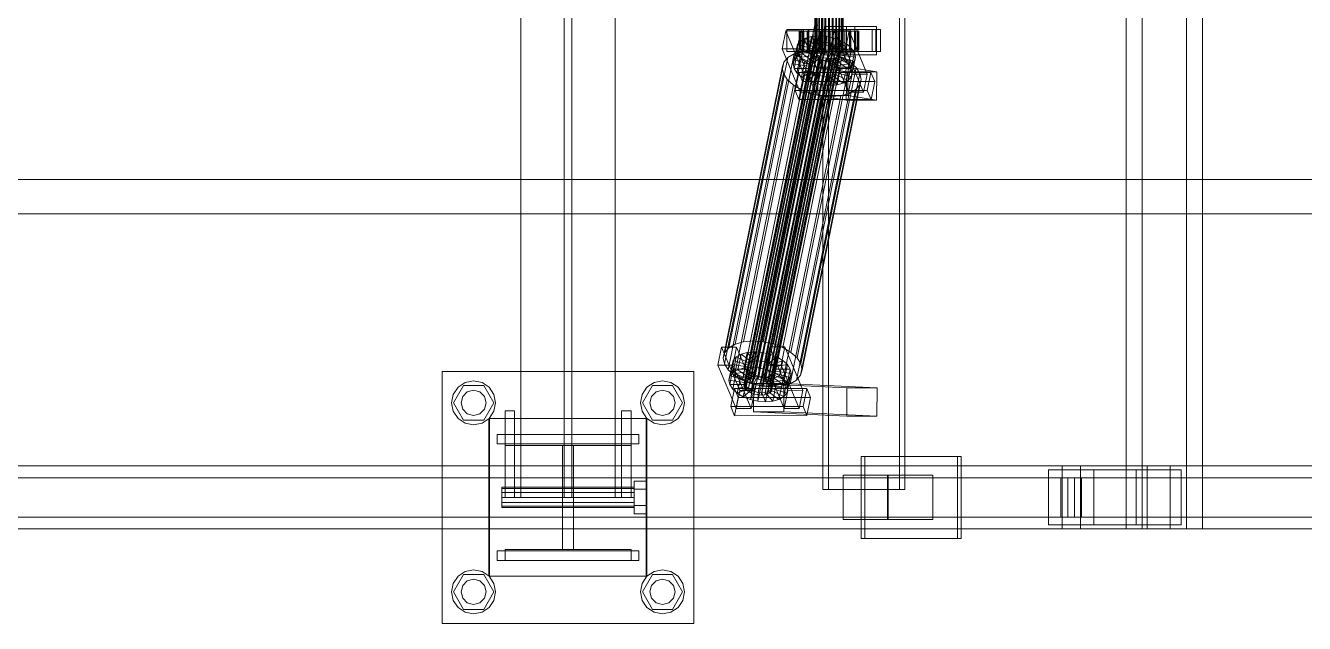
# Model space of a CAD drawing. Header units: millimetres. Extents: x -1970 to 59977, y -65068 to 6837.
# Drawn here: x 19449 to 20262, y -18510 to -18130 of the extents above; entities that cross this region are included whole.
import ezdxf

# ---------------------------------------------------------------- set-up
doc = ezdxf.new("R2010")
doc.units = ezdxf.units.MM
doc.layers.add('superior_C02', color=7, linetype='Continuous', lineweight=0)

msp = doc.modelspace()

# ---------------------------------------------------------------- linework, layer by layer
at = {"layer": 'superior_C02'}
for p, q in [((20148.285, -17550), (20148.285, -18450)), ((20158.514, -18450), (20158.514, -17550)), ((20186.539, -18450), (20186.539, -17550)), ((20196.768, -17550), (20196.768, -18450)), ((19763.645, -17570), (19763.645, -18430)), ((19791.145, -17570), (19791.145, -18430)), ((19796.145, -18430), (19796.145, -17570)), ((19823.645, -18430), (19823.645, -17570)), ((19955.556, -17575), (19955.556, -18425)), ((19959.063, -18425), (19959.063, -17575)), ((20004.138, -18425), (20004.138, -17575)), ((20007.645, -17575), (20007.645, -18425)), ((19950.511, -18148), (19950.511, -17852)), ((19950.736, -18148), (19950.736, -17852)), ((19950.898, -18148), (19950.898, -17852)), ((19951.559, -18148), (19951.559, -17852)), ((19951.873, -18148), (19951.873, -17852)), ((19952.924, -18148), (19952.924, -17852)), ((19953.367, -18148), (19953.367, -17852)), ((19954.737, -18148), (19954.737, -17852)), ((19955.279, -18148), (19955.279, -17852)), ((19956.875, -18148), (19956.875, -17852)), ((19957.48, -18148), (19957.48, -17852)), ((19959.192, -18148), (19959.192, -17852)), ((19959.819, -18148), (19959.819, -17852)), ((19961.531, -18148), (19961.531, -17852)), ((19962.136, -18148), (19962.136, -17852)), ((19963.732, -18148), (19963.732, -17852)), ((19964.274, -18148), (19964.274, -17852)), ((19965.644, -18148), (19965.644, -17852)), ((19966.087, -18148), (19966.087, -17852)), ((19967.138, -18148), (19967.138, -17852)), ((19967.452, -18148), (19967.452, -17852)), ((19968.113, -17852), (19968.113, -18148)), ((19968.275, -18148), (19968.275, -17852)), ((19968.5, -18148), (19968.5, -17852)), ((19932.024, -18133.859), (19929.691, -18145.327)), ((19950.338, -18130), (19930.334, -18228.298)), ((19941.588, -18133.847), (19932.024, -18133.859)), ((19943.547, -18161.391), (19932.024, -18133.859)), ((19932.078, -18228.298), (19952.082, -18130)), ((19942.264, -18133), (19932.7, -18133)), ((19932.7, -18133), (19932.7, -18147)), ((19946.729, -18133), (19932.7, -18133)), ((19939.254, -18145.315), (19941.588, -18133.847)), ((19940.993, -18134), (19940.517, -18134)), ((19940.517, -18134), (19950.511, -18134)), ((19940.517, -18146), (19940.517, -18134)), ((19940.517, -18134), (19941.335, -18134)), ((19942.731, -18134), (19940.993, -18134)), ((19940.993, -18134), (19950.736, -18134)), ((19940.993, -18146), (19940.993, -18134)), ((19941.335, -18134), (19950.898, -18134)), ((19941.335, -18146), (19941.335, -18134)), ((19941.335, -18134), (19943.391, -18134)), ((19941.588, -18133.847), (19953.111, -18161.379)), ((19942.264, -18147), (19942.264, -18133)), ((19942.264, -18133), (19956.292, -18133)), ((19945.611, -18134), (19942.731, -18134)), ((19942.731, -18134), (19951.559, -18134)), ((19942.731, -18146), (19942.731, -18134)), ((19989.18, -18133), (19943.276, -18133)), ((19943.276, -18133), (19943.276, -18147)), ((19946.198, -18133), (19943.276, -18133)), ((19943.391, -18134), (19951.873, -18134)), ((19943.391, -18146), (19943.391, -18134)), ((19943.391, -18134), (19946.546, -18134)), ((19949.439, -18134), (19945.611, -18134)), ((19945.611, -18134), (19952.924, -18134)), ((19945.611, -18146), (19945.611, -18134)), ((19946.198, -18147), (19946.198, -18133)), ((19946.198, -18133), (19992.102, -18133)), ((19946.546, -18134), (19953.367, -18134)), ((19946.546, -18146), (19946.546, -18134)), ((19946.546, -18134), (19950.584, -18134)), ((19946.729, -18147), (19946.729, -18133)), ((19946.729, -18133), (19956.292, -18133)), ((19953.952, -18134), (19949.439, -18134)), ((19949.439, -18134), (19954.737, -18134)), ((19949.439, -18146), (19949.439, -18134)), ((19950.511, -18134), (19950.736, -18134)), ((19950.511, -18134), (19950.511, -18146)), ((19950.898, -18134), (19950.511, -18134)), ((19950.584, -18134), (19955.279, -18134)), ((19950.584, -18146), (19950.584, -18134)), ((19950.584, -18134), (19955.229, -18134)), ((19950.736, -18134), (19951.559, -18134)), ((19950.736, -18134), (19950.736, -18146)), ((19950.898, -18134), (19950.898, -18146)), ((19951.873, -18134), (19950.898, -18134)), ((19951.559, -18134), (19952.924, -18134)), ((19951.559, -18134), (19951.559, -18146)), ((19951.873, -18134), (19951.873, -18146)), ((19953.367, -18134), (19951.873, -18134)), ((19952.924, -18134), (19954.737, -18134)), ((19952.924, -18134), (19952.924, -18146)), ((19953.367, -18134), (19953.367, -18146)), ((19955.279, -18134), (19953.367, -18134)), ((19958.845, -18134), (19953.952, -18134)), ((19953.952, -18134), (19956.875, -18134)), ((19953.952, -18146), (19953.952, -18134)), ((19954.737, -18134), (19956.875, -18134)), ((19954.737, -18134), (19954.737, -18146)), ((19955.229, -18134), (19957.48, -18134)), ((19955.229, -18146), (19955.229, -18134)), ((19955.229, -18134), (19960.167, -18134)), ((19955.279, -18134), (19955.279, -18146)), ((19957.48, -18134), (19955.279, -18134)), ((19956.292, -18133), (19956.292, -18147)), ((19975.791, -18131), (19956.664, -18131)), ((19956.664, -18131), (19956.664, -18149)), ((19970.576, -18131), (19956.664, -18131)), ((19956.875, -18134), (19959.192, -18134)), ((19956.875, -18134), (19956.875, -18146)), ((19957.48, -18134), (19957.48, -18146)), ((19959.819, -18134), (19957.48, -18134)), ((19963.782, -18134), (19958.845, -18134)), ((19958.845, -18134), (19959.192, -18134)), ((19958.845, -18146), (19958.845, -18134)), ((19959.192, -18134), (19961.531, -18134)), ((19959.192, -18134), (19959.192, -18146)), ((19960.167, -18134), (19959.819, -18134)), ((19959.819, -18134), (19959.819, -18146)), ((19962.136, -18134), (19959.819, -18134)), ((19960.167, -18146), (19960.167, -18134)), ((19960.167, -18134), (19965.059, -18134)), ((19962.627, -18133.821), (19960.293, -18145.289)), ((19963.782, -18134), (19961.531, -18134)), ((19961.531, -18134), (19963.732, -18134)), ((19961.531, -18134), (19961.531, -18146)), ((19965.059, -18134), (19962.136, -18134)), ((19962.136, -18134), (19962.136, -18146)), ((19964.274, -18134), (19962.136, -18134)), ((19972.19, -18133.809), (19962.627, -18133.821)), ((19974.15, -18161.353), (19962.627, -18133.821)), ((19972.867, -18133), (19963.303, -18133)), ((19963.303, -18133), (19963.303, -18147)), ((19977.332, -18133), (19963.303, -18133)), ((19968.427, -18134), (19963.732, -18134)), ((19963.732, -18134), (19965.644, -18134)), ((19963.732, -18134), (19963.732, -18146)), ((19968.427, -18134), (19963.782, -18134)), ((19963.782, -18146), (19963.782, -18134)), ((19969.572, -18134), (19964.274, -18134)), ((19964.274, -18134), (19964.274, -18146)), ((19966.087, -18134), (19964.274, -18134)), ((19965.059, -18146), (19965.059, -18134)), ((19965.059, -18134), (19969.572, -18134)), ((19972.465, -18134), (19965.644, -18134)), ((19965.644, -18134), (19967.138, -18134)), ((19965.644, -18134), (19965.644, -18146)), ((19973.4, -18134), (19966.087, -18134)), ((19966.087, -18134), (19966.087, -18146)), ((19967.452, -18134), (19966.087, -18134)), ((19975.62, -18134), (19967.138, -18134)), ((19967.138, -18134), (19968.113, -18134)), ((19967.138, -18134), (19967.138, -18146)), ((19976.281, -18134), (19967.452, -18134)), ((19967.452, -18134), (19967.452, -18146)), ((19968.275, -18134), (19967.452, -18134)), ((19968.113, -18134), (19977.676, -18134)), ((19968.113, -18146), (19968.113, -18134)), ((19968.113, -18134), (19968.5, -18134)), ((19978.018, -18134), (19968.275, -18134)), ((19968.275, -18134), (19968.275, -18146)), ((19968.5, -18134), (19968.275, -18134)), ((19972.465, -18134), (19968.427, -18134)), ((19968.427, -18146), (19968.427, -18134)), ((19978.494, -18134), (19968.5, -18134)), ((19968.5, -18134), (19968.5, -18146)), ((19969.572, -18146), (19969.572, -18134)), ((19969.572, -18134), (19973.4, -18134)), ((19969.857, -18145.277), (19972.19, -18133.809)), ((19970.576, -18149), (19970.576, -18131)), ((19970.576, -18131), (19989.703, -18131)), ((19972.19, -18133.809), (19983.714, -18161.341)), ((19975.62, -18134), (19972.465, -18134)), ((19972.465, -18146), (19972.465, -18134)), ((19972.867, -18147), (19972.867, -18133)), ((19972.867, -18133), (19986.895, -18133)), ((19973.4, -18146), (19973.4, -18134)), ((19973.4, -18134), (19976.281, -18134)), ((19977.676, -18134), (19975.62, -18134)), ((19975.62, -18146), (19975.62, -18134)), ((19975.791, -18149), (19975.791, -18131)), ((19975.791, -18131), (19989.703, -18131)), ((19976.281, -18146), (19976.281, -18134)), ((19976.281, -18134), (19978.018, -18134)), ((19977.332, -18147), (19977.332, -18133)), ((19977.332, -18133), (19986.895, -18133)), ((19977.676, -18134), (19977.676, -18146)), ((19978.494, -18134), (19977.676, -18134)), ((19978.018, -18146), (19978.018, -18134)), ((19978.018, -18134), (19978.494, -18134)), ((19978.494, -18146), (19978.494, -18134)), ((19986.895, -18133), (19986.895, -18147)), ((19989.18, -18147), (19989.18, -18133)), ((19989.18, -18133), (19992.102, -18133)), ((19989.703, -18131), (19989.703, -18149)), ((19992.102, -18133), (19992.102, -18147)), ((19906.673, -18356.363), (19950.182, -18142.565)), ((19908.112, -18355.541), (19951.621, -18141.742)), ((19909.972, -18355.022), (19953.481, -18141.224)), ((19912.126, -18354.844), (19955.635, -18141.045)), ((19914.427, -18355.017), (19957.936, -18141.218)), ((19916.719, -18355.53), (19960.228, -18141.731)), ((19918.845, -18356.348), (19962.354, -18142.549)), ((19937.445, -18152.246), (19939.446, -18142.416)), ((19939.446, -18142.416), (19938.73, -18145.047)), ((19939.388, -18149.985), (19941.389, -18140.156)), ((19941.389, -18140.156), (19939.446, -18142.416)), ((19939.446, -18142.416), (19948.928, -18145.274)), ((19944.427, -18138.419), (19941.389, -18140.156)), ((19941.389, -18140.156), (19949.848, -18144.203)), ((19942.426, -18148.249), (19944.427, -18138.419)), ((19948.354, -18137.325), (19944.427, -18138.419)), ((19944.427, -18138.419), (19951.288, -18143.38)), ((19946.353, -18147.155), (19948.354, -18137.325)), ((19952.901, -18136.948), (19948.354, -18137.325)), ((19948.354, -18137.325), (19953.148, -18142.862)), ((19950.182, -18142.565), (19949.261, -18143.635)), ((19951.288, -18143.38), (19949.287, -18153.21)), ((19949.848, -18144.203), (19951.288, -18143.38)), ((19951.621, -18141.742), (19950.182, -18142.565)), ((19950.901, -18146.777), (19952.901, -18136.948)), ((19953.148, -18142.862), (19951.147, -18152.692)), ((19951.288, -18143.38), (19953.148, -18142.862)), ((19953.481, -18141.224), (19951.621, -18141.742)), ((19957.759, -18137.313), (19952.901, -18136.948)), ((19952.901, -18136.948), (19955.302, -18142.683)), ((19953.148, -18142.862), (19955.302, -18142.683)), ((19955.302, -18142.683), (19953.301, -18152.513)), ((19955.635, -18141.045), (19953.481, -18141.224)), ((19955.302, -18142.683), (19957.603, -18142.856)), ((19957.603, -18142.856), (19955.603, -18152.686)), ((19957.936, -18141.218), (19955.635, -18141.045)), ((19955.759, -18147.143), (19957.759, -18137.313)), ((19957.759, -18137.313), (19957.603, -18142.856)), ((19957.603, -18142.856), (19959.895, -18143.369)), ((19962.597, -18138.396), (19957.759, -18137.313)), ((19959.895, -18143.369), (19957.894, -18153.199)), ((19960.228, -18141.731), (19957.936, -18141.218)), ((19962.597, -18138.396), (19959.895, -18143.369)), ((19959.895, -18143.369), (19962.021, -18144.188)), ((19962.354, -18142.549), (19960.228, -18141.731)), ((19960.597, -18148.226), (19962.597, -18138.396)), ((19967.085, -18140.123), (19962.021, -18144.188)), ((19964.169, -18143.617), (19962.354, -18142.549)), ((19967.085, -18140.123), (19962.597, -18138.396)), ((19970.918, -18142.377), (19963.836, -18145.255)), ((19965.085, -18149.953), (19967.085, -18140.123)), ((19970.918, -18142.377), (19967.085, -18140.123)), ((19968.917, -18152.207), (19970.918, -18142.377)), ((19973.833, -18145.003), (19970.918, -18142.377)), ((19895.799, -18334.981), (19933.307, -18150.672)), ((19899.861, -18332.659), (19937.369, -18148.35)), ((19905.111, -18331.197), (19942.618, -18146.887)), ((19905.414, -18358.68), (19948.923, -18144.881)), ((19905.68, -18360.017), (19949.189, -18146.218)), ((19905.753, -18357.434), (19949.261, -18143.635)), ((19906.532, -18361.352), (19950.041, -18147.554)), ((19907.913, -18362.596), (19951.422, -18148.798)), ((19909.728, -18363.664), (19953.237, -18149.865)), ((19911.19, -18330.692), (19948.697, -18146.383)), ((19911.854, -18364.482), (19955.363, -18150.683)), ((19914.146, -18364.995), (19957.655, -18151.196)), ((19916.447, -18365.168), (19959.956, -18151.369)), ((19917.684, -18331.181), (19955.192, -18146.872)), ((19918.601, -18364.989), (19962.11, -18151.191)), ((19920.461, -18364.471), (19963.97, -18150.672)), ((19920.66, -18357.415), (19964.169, -18143.617)), ((19921.901, -18363.648), (19965.409, -18149.85)), ((19922.041, -18358.659), (19965.55, -18144.861)), ((19922.821, -18362.578), (19966.33, -18148.779)), ((19966.403, -18146.196), (19922.894, -18359.995)), ((19923.16, -18361.332), (19966.669, -18147.533)), ((19924.152, -18332.629), (19961.66, -18148.32)), ((19929.691, -18145.327), (19939.254, -18145.315)), ((19929.691, -18145.327), (19941.214, -18172.859)), ((19930.152, -18334.938), (19967.66, -18150.629)), ((19933.307, -18150.672), (19930.71, -18153.694)), ((19932.7, -18147), (19942.264, -18147)), ((19932.7, -18147), (19946.729, -18147)), ((19937.369, -18148.35), (19933.307, -18150.672)), ((19936.73, -18154.877), (19938.73, -18145.047)), ((19937.291, -18157.698), (19939.292, -18147.868)), ((19942.618, -18146.887), (19937.369, -18148.35)), ((19937.445, -18152.246), (19939.388, -18149.985)), ((19938.73, -18145.047), (19948.589, -18146.52)), ((19938.73, -18145.047), (19939.292, -18147.868)), ((19939.091, -18160.518), (19941.092, -18150.688)), ((19950.777, -18172.847), (19939.254, -18145.315)), ((19939.292, -18147.868), (19948.855, -18147.856)), ((19939.292, -18147.868), (19941.092, -18150.688)), ((19939.388, -18149.985), (19942.426, -18148.249)), ((19947.848, -18154.033), (19939.388, -18149.985)), ((19950.511, -18146), (19940.517, -18146)), ((19940.517, -18146), (19940.993, -18146)), ((19941.335, -18146), (19940.517, -18146)), ((19950.736, -18146), (19940.993, -18146)), ((19940.993, -18146), (19942.731, -18146)), ((19941.092, -18150.688), (19949.708, -18149.192)), ((19941.092, -18150.688), (19944.007, -18153.314)), ((19950.898, -18146), (19941.335, -18146)), ((19943.391, -18146), (19941.335, -18146)), ((19956.292, -18147), (19942.264, -18147)), ((19942.426, -18148.249), (19946.353, -18147.155)), ((19949.287, -18153.21), (19942.426, -18148.249)), ((19948.697, -18146.383), (19942.618, -18146.887)), ((19951.559, -18146), (19942.731, -18146)), ((19942.731, -18146), (19945.611, -18146)), ((19943.276, -18147), (19989.18, -18147)), ((19943.276, -18147), (19946.198, -18147)), ((19951.873, -18146), (19943.391, -18146)), ((19946.546, -18146), (19943.391, -18146)), ((19944.007, -18153.314), (19951.089, -18150.436)), ((19952.924, -18146), (19945.611, -18146)), ((19945.611, -18146), (19949.439, -18146)), ((19992.102, -18147), (19946.198, -18147)), ((19946.353, -18147.155), (19950.901, -18146.777)), ((19951.147, -18152.692), (19946.353, -18147.155)), ((19953.367, -18146), (19946.546, -18146)), ((19950.584, -18146), (19946.546, -18146)), ((19948.589, -18146.52), (19946.589, -18156.35)), ((19956.292, -18147), (19946.729, -18147)), ((19948.855, -18147.856), (19946.855, -18157.686)), ((19948.928, -18145.274), (19946.928, -18155.103)), ((19949.708, -18149.192), (19947.707, -18159.022)), ((19947.839, -18155.567), (19952.904, -18151.503)), ((19949.848, -18144.203), (19947.848, -18154.033)), ((19948.589, -18146.52), (19948.928, -18145.274)), ((19948.855, -18147.856), (19948.589, -18146.52)), ((19955.192, -18146.872), (19948.697, -18146.383)), ((19949.708, -18149.192), (19948.855, -18147.856)), ((19949.261, -18143.635), (19948.923, -18144.881)), ((19948.923, -18144.881), (19949.189, -18146.218)), ((19948.928, -18145.274), (19949.848, -18144.203)), ((19951.089, -18150.436), (19949.088, -18160.266)), ((19949.189, -18146.218), (19950.041, -18147.554)), ((19954.737, -18146), (19949.439, -18146)), ((19949.439, -18146), (19953.952, -18146)), ((19951.089, -18150.436), (19949.708, -18149.192)), ((19950.041, -18147.554), (19951.422, -18148.798)), ((19950.736, -18146), (19950.511, -18146)), ((19950.511, -18146), (19950.898, -18146)), ((19950.898, -18148), (19950.511, -18148)), ((19950.511, -18148), (19950.736, -18148)), ((19955.279, -18146), (19950.584, -18146)), ((19955.229, -18146), (19950.584, -18146)), ((19951.559, -18146), (19950.736, -18146)), ((19950.736, -18148), (19951.559, -18148)), ((19950.898, -18146), (19951.873, -18146)), ((19951.873, -18148), (19950.898, -18148)), ((19953.301, -18152.513), (19950.901, -18146.777)), ((19950.901, -18146.777), (19955.759, -18147.143)), ((19952.904, -18151.503), (19950.903, -18161.333)), ((19952.904, -18151.503), (19951.089, -18150.436)), ((19951.422, -18148.798), (19953.237, -18149.865)), ((19952.924, -18146), (19951.559, -18146)), ((19951.559, -18148), (19952.924, -18148)), ((19951.873, -18146), (19953.367, -18146)), ((19953.367, -18148), (19951.873, -18148)), ((19955.03, -18152.321), (19952.904, -18151.503)), ((19954.737, -18146), (19952.924, -18146)), ((19952.924, -18148), (19954.737, -18148)), ((19953.237, -18149.865), (19955.363, -18150.683)), ((19953.367, -18146), (19955.279, -18146)), ((19955.279, -18148), (19953.367, -18148)), ((19956.875, -18146), (19953.952, -18146)), ((19953.952, -18146), (19958.845, -18146)), ((19956.875, -18146), (19954.737, -18146)), ((19954.737, -18148), (19956.875, -18148)), ((19961.66, -18148.32), (19955.192, -18146.872)), ((19957.48, -18146), (19955.229, -18146)), ((19960.167, -18146), (19955.229, -18146)), ((19955.279, -18146), (19957.48, -18146)), ((19957.48, -18148), (19955.279, -18148)), ((19955.363, -18150.683), (19957.655, -18151.196)), ((19955.603, -18152.686), (19955.759, -18147.143)), ((19955.759, -18147.143), (19960.597, -18148.226)), ((19956.664, -18149), (19975.791, -18149)), ((19970.576, -18149), (19956.664, -18149)), ((19959.192, -18146), (19956.875, -18146)), ((19956.875, -18148), (19959.192, -18148)), ((19957.48, -18146), (19959.819, -18146)), ((19959.819, -18148), (19957.48, -18148)), ((19957.655, -18151.196), (19959.956, -18151.369)), ((19957.894, -18153.199), (19960.597, -18148.226)), ((19959.192, -18146), (19958.845, -18146)), ((19958.845, -18146), (19963.782, -18146)), ((19961.531, -18146), (19959.192, -18146)), ((19959.192, -18148), (19961.531, -18148)), ((19959.819, -18146), (19960.167, -18146)), ((19959.819, -18146), (19962.136, -18146)), ((19962.136, -18148), (19959.819, -18148)), ((19959.956, -18151.369), (19962.11, -18151.191)), ((19962.021, -18144.188), (19960.02, -18154.017)), ((19960.02, -18154.017), (19965.085, -18149.953)), ((19965.059, -18146), (19960.167, -18146)), ((19960.293, -18145.289), (19969.857, -18145.277)), ((19960.293, -18145.289), (19971.816, -18172.821)), ((19960.597, -18148.226), (19965.085, -18149.953)), ((19963.732, -18146), (19961.531, -18146)), ((19961.531, -18146), (19963.782, -18146)), ((19961.531, -18148), (19963.732, -18148)), ((19967.66, -18150.629), (19961.66, -18148.32)), ((19963.836, -18145.255), (19961.835, -18155.085)), ((19962.021, -18144.188), (19963.836, -18145.255)), ((19962.11, -18151.191), (19963.97, -18150.672)), ((19962.136, -18146), (19965.059, -18146)), ((19962.136, -18146), (19964.274, -18146)), ((19964.274, -18148), (19962.136, -18148)), ((19965.076, -18151.488), (19963.076, -18161.318)), ((19965.217, -18146.499), (19963.216, -18156.329)), ((19963.303, -18147), (19972.867, -18147)), ((19963.303, -18147), (19977.332, -18147)), ((19965.076, -18151.488), (19963.637, -18152.311)), ((19965.644, -18146), (19963.732, -18146)), ((19963.732, -18146), (19968.427, -18146)), ((19963.732, -18148), (19965.644, -18148)), ((19963.782, -18146), (19968.427, -18146)), ((19963.836, -18145.255), (19965.217, -18146.499)), ((19963.97, -18150.672), (19965.409, -18149.85)), ((19965.996, -18150.417), (19963.996, -18160.247)), ((19964.069, -18157.665), (19966.069, -18147.835)), ((19965.55, -18144.861), (19964.169, -18143.617)), ((19964.274, -18146), (19969.572, -18146)), ((19964.274, -18146), (19966.087, -18146)), ((19966.087, -18148), (19964.274, -18148)), ((19966.335, -18149.171), (19964.335, -18159.001)), ((19969.572, -18146), (19965.059, -18146)), ((19965.996, -18150.417), (19965.076, -18151.488)), ((19973.536, -18155.535), (19965.076, -18151.488)), ((19965.085, -18149.953), (19968.917, -18152.207)), ((19973.833, -18145.003), (19965.217, -18146.499)), ((19965.217, -18146.499), (19966.069, -18147.835)), ((19965.409, -18149.85), (19966.33, -18148.779)), ((19966.403, -18146.196), (19965.55, -18144.861)), ((19967.138, -18146), (19965.644, -18146)), ((19965.644, -18146), (19972.465, -18146)), ((19965.644, -18148), (19967.138, -18148)), ((19966.335, -18149.171), (19965.996, -18150.417)), ((19975.479, -18153.275), (19965.996, -18150.417)), ((19966.069, -18147.835), (19975.633, -18147.823)), ((19966.069, -18147.835), (19966.335, -18149.171)), ((19966.087, -18146), (19973.4, -18146)), ((19966.087, -18146), (19967.452, -18146)), ((19967.452, -18148), (19966.087, -18148)), ((19966.33, -18148.779), (19966.669, -18147.533)), ((19976.194, -18150.644), (19966.335, -18149.171)), ((19966.669, -18147.533), (19966.403, -18146.196)), ((19968.113, -18146), (19967.138, -18146)), ((19967.138, -18146), (19975.62, -18146)), ((19967.138, -18148), (19968.113, -18148)), ((19967.452, -18146), (19976.281, -18146)), ((19967.452, -18146), (19968.275, -18146)), ((19968.275, -18148), (19967.452, -18148)), ((19972.783, -18153.641), (19967.66, -18150.629)), ((19977.676, -18146), (19968.113, -18146)), ((19968.5, -18146), (19968.113, -18146)), ((19968.113, -18148), (19968.5, -18148)), ((19968.275, -18146), (19978.018, -18146)), ((19968.275, -18146), (19968.5, -18146)), ((19968.5, -18148), (19968.275, -18148)), ((19968.427, -18146), (19972.465, -18146)), ((19968.5, -18146), (19978.494, -18146)), ((19973.4, -18146), (19969.572, -18146)), ((19981.38, -18172.809), (19969.857, -18145.277)), ((19989.703, -18149), (19970.576, -18149)), ((19971.833, -18154.833), (19973.833, -18145.003)), ((19972.465, -18146), (19975.62, -18146)), ((19986.895, -18147), (19972.867, -18147)), ((19976.281, -18146), (19973.4, -18146)), ((19975.633, -18147.823), (19973.632, -18157.653)), ((19975.633, -18147.823), (19973.833, -18145.003)), ((19974.194, -18160.474), (19976.194, -18150.644)), ((19975.479, -18153.275), (19976.194, -18150.644)), ((19975.62, -18146), (19977.676, -18146)), ((19976.194, -18150.644), (19975.633, -18147.823)), ((19989.703, -18149), (19975.791, -18149)), ((19978.018, -18146), (19976.281, -18146)), ((19986.895, -18147), (19977.332, -18147)), ((19977.676, -18146), (19978.494, -18146)), ((19978.494, -18146), (19978.018, -18146)), ((19992.102, -18147), (19989.18, -18147)), ((19892.246, -18341.52), (19929.754, -18157.211)), ((19893.202, -18338.003), (19930.71, -18153.694)), ((19930.71, -18153.694), (19929.754, -18157.211)), ((19929.754, -18157.211), (19930.504, -18160.982)), ((19935.275, -18337.95), (19972.783, -18153.641)), ((19936.73, -18154.877), (19937.445, -18152.246)), ((19946.589, -18156.35), (19936.73, -18154.877)), ((19937.291, -18157.698), (19936.73, -18154.877)), ((19946.855, -18157.686), (19937.291, -18157.698)), ((19939.091, -18160.518), (19937.291, -18157.698)), ((19946.928, -18155.103), (19937.445, -18152.246)), ((19947.707, -18159.022), (19939.091, -18160.518)), ((19939.172, -18341.461), (19976.68, -18157.152)), ((19942.006, -18163.144), (19944.007, -18153.314)), ((19944.007, -18153.314), (19947.839, -18155.567)), ((19945.839, -18165.397), (19947.839, -18155.567)), ((19946.928, -18155.103), (19946.589, -18156.35)), ((19946.589, -18156.35), (19946.855, -18157.686)), ((19946.855, -18157.686), (19947.707, -18159.022)), ((19947.848, -18154.033), (19946.928, -18155.103)), ((19947.707, -18159.022), (19949.088, -18160.266)), ((19947.839, -18155.567), (19952.327, -18157.295)), ((19949.287, -18153.21), (19947.848, -18154.033)), ((19951.147, -18152.692), (19949.287, -18153.21)), ((19950.327, -18167.125), (19952.327, -18157.295)), ((19953.301, -18152.513), (19951.147, -18152.692)), ((19952.542, -18156.962), (19952.299, -18174.943)), ((19952.327, -18157.295), (19955.03, -18152.321)), ((19952.327, -18157.295), (19957.165, -18158.378)), ((19971.668, -18156.962), (19952.542, -18156.962)), ((19970.691, -18159.83), (19952.542, -18156.962)), ((19955.03, -18152.321), (19953.029, -18162.151)), ((19955.603, -18152.686), (19953.301, -18152.513)), ((19957.322, -18152.835), (19955.03, -18152.321)), ((19955.165, -18168.208), (19957.165, -18158.378)), ((19957.322, -18152.835), (19955.321, -18162.664)), ((19957.894, -18153.199), (19955.603, -18152.686)), ((19957.165, -18158.378), (19957.322, -18152.835)), ((19957.165, -18158.378), (19962.023, -18158.743)), ((19959.623, -18153.008), (19957.322, -18152.835)), ((19959.623, -18153.008), (19957.622, -18162.837)), ((19960.02, -18154.017), (19957.894, -18153.199)), ((19961.777, -18152.829), (19959.623, -18153.008)), ((19962.023, -18158.743), (19959.623, -18153.008)), ((19961.777, -18152.829), (19959.776, -18162.659)), ((19961.835, -18155.085), (19960.02, -18154.017)), ((19960.023, -18168.573), (19962.023, -18158.743)), ((19963.637, -18152.311), (19961.636, -18162.14)), ((19963.637, -18152.311), (19961.777, -18152.829)), ((19966.571, -18158.366), (19961.777, -18152.829)), ((19961.835, -18155.085), (19968.917, -18152.207)), ((19963.216, -18156.329), (19961.835, -18155.085)), ((19962.023, -18158.743), (19966.571, -18158.366)), ((19963.216, -18156.329), (19971.833, -18154.833)), ((19964.069, -18157.665), (19963.216, -18156.329)), ((19970.498, -18157.272), (19963.637, -18152.311)), ((19963.996, -18160.247), (19964.335, -18159.001)), ((19973.632, -18157.653), (19964.069, -18157.665)), ((19964.335, -18159.001), (19964.069, -18157.665)), ((19964.335, -18159.001), (19974.194, -18160.474)), ((19964.57, -18168.196), (19966.571, -18158.366)), ((19966.571, -18158.366), (19970.498, -18157.272)), ((19968.497, -18167.102), (19970.498, -18157.272)), ((19968.917, -18152.207), (19971.833, -18154.833)), ((19970.449, -18177.811), (19970.691, -18159.83)), ((19970.498, -18157.272), (19973.536, -18155.535)), ((19970.691, -18159.83), (19989.818, -18159.83)), ((19971.425, -18174.943), (19971.668, -18156.962)), ((19971.536, -18165.365), (19973.536, -18155.535)), ((19971.668, -18156.962), (19989.818, -18159.83)), ((19971.833, -18154.833), (19973.632, -18157.653)), ((19976.68, -18157.152), (19972.783, -18153.641)), ((19973.478, -18163.105), (19975.479, -18153.275)), ((19973.536, -18155.535), (19975.479, -18153.275)), ((19973.632, -18157.653), (19974.194, -18160.474)), ((19979.086, -18160.922), (19976.68, -18157.152)), ((19989.818, -18159.83), (19989.575, -18177.811)), ((19892.996, -18345.291), (19930.504, -18160.982)), ((19895.402, -18349.061), (19932.91, -18164.752)), ((19930.504, -18160.982), (19932.91, -18164.752)), ((19932.91, -18164.752), (19936.807, -18168.263)), ((19940.198, -18160.247), (19937.865, -18171.715)), ((19942.006, -18163.144), (19939.091, -18160.518)), ((19986.103, -18160.19), (19940.198, -18160.247)), ((19942.599, -18165.983), (19940.198, -18160.247)), ((19940.265, -18177.451), (19942.599, -18165.983)), ((19941.214, -18172.859), (19943.547, -18161.391)), ((19979.086, -18160.922), (19941.578, -18345.231)), ((19949.088, -18160.266), (19942.006, -18163.144)), ((19945.839, -18165.397), (19942.006, -18163.144)), ((19942.329, -18349.002), (19979.836, -18164.693)), ((19942.599, -18165.983), (19988.503, -18165.926)), ((19943.547, -18161.391), (19953.111, -18161.379)), ((19950.903, -18161.333), (19945.839, -18165.397)), ((19950.327, -18167.125), (19945.839, -18165.397)), ((19949.088, -18160.266), (19950.903, -18161.333)), ((19953.029, -18162.151), (19950.327, -18167.125)), ((19955.165, -18168.208), (19950.327, -18167.125)), ((19953.111, -18161.379), (19950.777, -18172.847)), ((19950.903, -18161.333), (19953.029, -18162.151)), ((19953.029, -18162.151), (19955.321, -18162.664)), ((19955.321, -18162.664), (19955.165, -18168.208)), ((19955.321, -18162.664), (19957.622, -18162.837)), ((19957.622, -18162.837), (19959.776, -18162.659)), ((19957.622, -18162.837), (19960.023, -18168.573)), ((19959.776, -18162.659), (19961.636, -18162.14)), ((19959.776, -18162.659), (19964.57, -18168.196)), ((19961.636, -18162.14), (19963.076, -18161.318)), ((19961.636, -18162.14), (19968.497, -18167.102)), ((19963.076, -18161.318), (19963.996, -18160.247)), ((19963.076, -18161.318), (19971.536, -18165.365)), ((19963.996, -18160.247), (19973.478, -18163.105)), ((19968.497, -18167.102), (19964.57, -18168.196)), ((19971.536, -18165.365), (19968.497, -18167.102)), ((19973.478, -18163.105), (19971.536, -18165.365)), ((19971.816, -18172.821), (19974.15, -18161.353)), ((19974.194, -18160.474), (19973.478, -18163.105)), ((19974.15, -18161.353), (19983.714, -18161.341)), ((19978.88, -18168.21), (19979.836, -18164.693)), ((19979.836, -18164.693), (19979.086, -18160.922)), ((19983.714, -18161.341), (19981.38, -18172.809)), ((19983.769, -18171.658), (19986.103, -18160.19)), ((19986.103, -18160.19), (19988.503, -18165.926)), ((19988.503, -18165.926), (19986.169, -18177.394)), ((19899.3, -18352.572), (19936.807, -18168.263)), ((19904.423, -18355.584), (19941.93, -18171.275)), ((19910.423, -18357.893), (19947.93, -18173.584)), ((19916.89, -18359.341), (19954.398, -18175.032)), ((19923.385, -18359.83), (19960.893, -18175.521)), ((19929.464, -18359.326), (19966.972, -18175.016)), ((19934.714, -18357.863), (19972.221, -18173.554)), ((19936.807, -18168.263), (19941.93, -18171.275)), ((19937.865, -18171.715), (19983.769, -18171.658)), ((19937.865, -18171.715), (19940.265, -18177.451)), ((19938.775, -18355.541), (19976.283, -18171.232)), ((19950.777, -18172.847), (19941.214, -18172.859)), ((19941.373, -18352.519), (19978.88, -18168.21)), ((19941.93, -18171.275), (19947.93, -18173.584)), ((19947.93, -18173.584), (19954.398, -18175.032)), ((19952.299, -18174.943), (19971.425, -18174.943)), ((19970.449, -18177.811), (19952.299, -18174.943)), ((19954.398, -18175.032), (19960.893, -18175.521)), ((19960.023, -18168.573), (19955.165, -18168.208)), ((19964.57, -18168.196), (19960.023, -18168.573)), ((19960.893, -18175.521), (19966.972, -18175.016)), ((19966.972, -18175.016), (19972.221, -18173.554)), ((19989.575, -18177.811), (19971.425, -18174.943)), ((19981.38, -18172.809), (19971.816, -18172.821)), ((19972.221, -18173.554), (19976.283, -18171.232)), ((19976.283, -18171.232), (19978.88, -18168.21)), ((19986.169, -18177.394), (19983.769, -18171.658)), ((19986.169, -18177.394), (19940.265, -18177.451)), ((19989.575, -18177.811), (19970.449, -18177.811)), ((19930.334, -18228.298), (18992.635, -18228.298)), ((18994.379, -18228.298), (19932.078, -18228.298)), ((19930.334, -18228.298), (19932.078, -18228.298)), ((20868.033, -18228.298), (19930.334, -18228.298)), ((19932.078, -18228.298), (20869.777, -18228.298)), ((25411.088, -18250), (16335.427, -18250)), ((16336.897, -18250), (25412.557, -18250)), ((19891.183, -18334.551), (19888.849, -18346.02)), ((19900.746, -18334.539), (19891.183, -18334.551)), ((19902.706, -18362.083), (19891.183, -18334.551)), ((19892.246, -18341.52), (19893.202, -18338.003)), ((19893.202, -18338.003), (19895.799, -18334.981)), ((19895.799, -18334.981), (19899.861, -18332.659)), ((19898.412, -18346.008), (19900.746, -18334.539)), ((19899.861, -18332.659), (19905.111, -18331.197)), ((19900.746, -18334.539), (19912.269, -18362.071)), ((19907.512, -18338.017), (19903.585, -18339.111)), ((19905.111, -18331.197), (19911.19, -18330.692)), ((19905.512, -18347.847), (19907.512, -18338.017)), ((19912.059, -18337.64), (19907.512, -18338.017)), ((19907.512, -18338.017), (19912.306, -18343.554)), ((19910.059, -18347.47), (19912.059, -18337.64)), ((19911.19, -18330.692), (19917.684, -18331.181)), ((19916.918, -18338.005), (19912.059, -18337.64)), ((19912.059, -18337.64), (19914.46, -18343.376)), ((19914.917, -18347.835), (19916.918, -18338.005)), ((19916.918, -18338.005), (19916.761, -18343.549)), ((19921.756, -18339.088), (19916.918, -18338.005)), ((19917.684, -18331.181), (19924.152, -18332.629)), ((19921.786, -18334.513), (19919.452, -18345.981)), ((19931.349, -18334.501), (19921.786, -18334.513)), ((19933.309, -18362.045), (19921.786, -18334.513)), ((19924.152, -18332.629), (19930.152, -18334.938)), ((19929.015, -18345.969), (19931.349, -18334.501)), ((19930.152, -18334.938), (19935.275, -18337.95)), ((19931.349, -18334.501), (19942.872, -18362.033)), ((19935.275, -18337.95), (19939.172, -18341.461)), ((19888.849, -18346.02), (19898.412, -18346.008)), ((19888.849, -18346.02), (19900.372, -18373.551)), ((19892.996, -18345.291), (19892.246, -18341.52)), ((19895.402, -18349.061), (19892.996, -18345.291)), ((19895.888, -18355.569), (19897.889, -18345.739)), ((19896.604, -18352.938), (19898.604, -18343.108)), ((19898.604, -18343.108), (19897.889, -18345.739)), ((19897.889, -18345.739), (19907.748, -18347.212)), ((19897.889, -18345.739), (19898.45, -18348.56)), ((19909.935, -18373.539), (19898.412, -18346.008)), ((19898.547, -18350.678), (19900.547, -18340.848)), ((19900.547, -18340.848), (19898.604, -18343.108)), ((19898.604, -18343.108), (19908.086, -18345.966)), ((19903.585, -18339.111), (19900.547, -18340.848)), ((19900.547, -18340.848), (19909.007, -18344.895)), ((19901.585, -18348.941), (19903.585, -18339.111)), ((19903.585, -18339.111), (19910.446, -18344.073)), ((19908.086, -18345.966), (19906.086, -18355.796)), ((19909.007, -18344.895), (19907.006, -18354.725)), ((19907.748, -18347.212), (19908.086, -18345.966)), ((19908.086, -18345.966), (19909.007, -18344.895)), ((19910.446, -18344.073), (19908.446, -18353.902)), ((19909.007, -18344.895), (19910.446, -18344.073)), ((19912.306, -18343.554), (19910.306, -18353.384)), ((19910.446, -18344.073), (19912.306, -18343.554)), ((19912.306, -18343.554), (19914.46, -18343.376)), ((19914.46, -18343.376), (19912.46, -18353.205)), ((19914.46, -18343.376), (19916.761, -18343.549)), ((19916.761, -18343.549), (19914.761, -18353.378)), ((19916.761, -18343.549), (19919.053, -18344.062)), ((19919.053, -18344.062), (19917.053, -18353.892)), ((19921.756, -18339.088), (19919.053, -18344.062)), ((19919.053, -18344.062), (19921.179, -18344.88)), ((19921.179, -18344.88), (19919.179, -18354.71)), ((19919.452, -18345.981), (19929.015, -18345.969)), ((19919.452, -18345.981), (19930.975, -18373.513)), ((19919.755, -18348.918), (19921.756, -18339.088)), ((19922.994, -18345.947), (19920.994, -18355.777)), ((19926.244, -18340.816), (19921.179, -18344.88)), ((19921.179, -18344.88), (19922.994, -18345.947)), ((19926.244, -18340.816), (19921.756, -18339.088)), ((19930.076, -18343.069), (19922.994, -18345.947)), ((19922.994, -18345.947), (19924.375, -18347.191)), ((19924.243, -18350.645), (19926.244, -18340.816)), ((19932.991, -18345.695), (19924.375, -18347.191)), ((19930.076, -18343.069), (19926.244, -18340.816)), ((19928.076, -18352.899), (19930.076, -18343.069)), ((19940.538, -18373.501), (19929.015, -18345.969)), ((19932.991, -18345.695), (19930.076, -18343.069)), ((19930.991, -18355.525), (19932.991, -18345.695)), ((19934.791, -18348.515), (19932.991, -18345.695)), ((19939.172, -18341.461), (19941.578, -18345.231)), ((19941.578, -18345.231), (19942.329, -18349.002)), ((19713.645, -18510), (19713.645, -18350)), ((19713.645, -18350), (19873.645, -18350)), ((19873.645, -18350), (19873.645, -18510)), ((19899.3, -18352.572), (19895.402, -18349.061)), ((19895.888, -18355.569), (19896.604, -18352.938)), ((19896.45, -18358.39), (19898.45, -18348.56)), ((19896.604, -18352.938), (19898.547, -18350.678)), ((19906.086, -18355.796), (19896.604, -18352.938)), ((19898.249, -18361.21), (19900.25, -18351.38)), ((19898.45, -18348.56), (19908.014, -18348.548)), ((19898.45, -18348.56), (19900.25, -18351.38)), ((19898.547, -18350.678), (19901.585, -18348.941)), ((19907.006, -18354.725), (19898.547, -18350.678)), ((19904.423, -18355.584), (19899.3, -18352.572)), ((19900.25, -18351.38), (19908.866, -18349.884)), ((19900.25, -18351.38), (19903.165, -18354.006)), ((19901.165, -18363.836), (19903.165, -18354.006)), ((19901.585, -18348.941), (19905.512, -18347.847)), ((19908.446, -18353.902), (19901.585, -18348.941)), ((19903.165, -18354.006), (19910.247, -18351.128)), ((19903.165, -18354.006), (19906.997, -18356.26)), ((19905.512, -18347.847), (19910.059, -18347.47)), ((19910.306, -18353.384), (19905.512, -18347.847)), ((19907.748, -18347.212), (19905.747, -18357.042)), ((19908.014, -18348.548), (19906.013, -18358.378)), ((19907.006, -18354.725), (19906.086, -18355.796)), ((19908.866, -18349.884), (19906.866, -18359.714)), ((19906.997, -18356.26), (19912.062, -18352.196)), ((19908.446, -18353.902), (19907.006, -18354.725)), ((19908.014, -18348.548), (19907.748, -18347.212)), ((19908.866, -18349.884), (19908.014, -18348.548)), ((19910.247, -18351.128), (19908.247, -18360.958)), ((19910.306, -18353.384), (19908.446, -18353.902)), ((19910.247, -18351.128), (19908.866, -18349.884)), ((19909.972, -18355.022), (19912.126, -18354.844)), ((19912.46, -18353.205), (19910.059, -18347.47)), ((19910.059, -18347.47), (19914.917, -18347.835)), ((19912.062, -18352.196), (19910.062, -18362.025)), ((19912.062, -18352.196), (19910.247, -18351.128)), ((19912.46, -18353.205), (19910.306, -18353.384)), ((19911.486, -18357.987), (19914.188, -18353.014)), ((19914.188, -18353.014), (19912.062, -18352.196)), ((19912.126, -18354.844), (19914.427, -18355.017)), ((19914.188, -18353.014), (19912.188, -18362.843)), ((19914.761, -18353.378), (19912.46, -18353.205)), ((19916.48, -18353.527), (19914.188, -18353.014)), ((19916.48, -18353.527), (19914.48, -18363.357)), ((19914.761, -18353.378), (19914.917, -18347.835)), ((19917.053, -18353.892), (19914.761, -18353.378)), ((19914.917, -18347.835), (19919.755, -18348.918)), ((19916.324, -18359.07), (19916.48, -18353.527)), ((19918.781, -18353.7), (19916.48, -18353.527)), ((19918.781, -18353.7), (19916.781, -18363.53)), ((19917.053, -18353.892), (19919.755, -18348.918)), ((19919.179, -18354.71), (19917.053, -18353.892)), ((19920.935, -18353.521), (19918.781, -18353.7)), ((19921.182, -18359.436), (19918.781, -18353.7)), ((19920.935, -18353.521), (19918.935, -18363.351)), ((19919.179, -18354.71), (19924.243, -18350.645)), ((19920.994, -18355.777), (19919.179, -18354.71)), ((19919.755, -18348.918), (19924.243, -18350.645)), ((19922.795, -18353.003), (19920.795, -18362.833)), ((19922.795, -18353.003), (19920.935, -18353.521)), ((19925.729, -18359.058), (19920.935, -18353.521)), ((19920.994, -18355.777), (19928.076, -18352.899)), ((19924.234, -18352.18), (19922.234, -18362.01)), ((19924.375, -18347.191), (19922.375, -18357.021)), ((19924.234, -18352.18), (19922.795, -18353.003)), ((19929.656, -18357.964), (19922.795, -18353.003)), ((19925.155, -18351.109), (19923.154, -18360.939)), ((19923.227, -18358.357), (19925.228, -18348.527)), ((19925.494, -18349.863), (19923.493, -18359.693)), ((19925.155, -18351.109), (19924.234, -18352.18)), ((19932.694, -18356.228), (19924.234, -18352.18)), ((19924.243, -18350.645), (19928.076, -18352.899)), ((19924.375, -18347.191), (19925.228, -18348.527)), ((19925.494, -18349.863), (19925.155, -18351.109)), ((19934.637, -18353.967), (19925.155, -18351.109)), ((19925.228, -18348.527), (19934.791, -18348.515)), ((19925.228, -18348.527), (19925.494, -18349.863)), ((19935.352, -18351.336), (19925.494, -18349.863)), ((19928.076, -18352.899), (19930.991, -18355.525)), ((19932.637, -18363.797), (19934.637, -18353.967)), ((19932.694, -18356.228), (19934.637, -18353.967)), ((19934.791, -18348.515), (19932.791, -18358.345)), ((19933.352, -18361.166), (19935.352, -18351.336)), ((19934.637, -18353.967), (19935.352, -18351.336)), ((19935.352, -18351.336), (19934.791, -18348.515)), ((19941.373, -18352.519), (19938.775, -18355.541)), ((19942.329, -18349.002), (19941.373, -18352.519)), ((19720.711, -18364.642), (19723.746, -18360.101)), ((19720.845, -18370), (19727.245, -18358.915)), ((19723.746, -18360.101), (19728.287, -18357.066)), ((19727.245, -18358.915), (19740.045, -18358.915)), ((19728.287, -18357.066), (19733.645, -18356)), ((19729.645, -18363.072), (19733.645, -18362)), ((19733.645, -18356), (19739.003, -18357.066)), ((19733.645, -18362), (19737.645, -18363.072)), ((19739.003, -18357.066), (19743.544, -18360.101)), ((19740.045, -18358.915), (19746.445, -18370)), ((19743.544, -18360.101), (19746.579, -18364.642)), ((19840.711, -18364.642), (19843.746, -18360.101)), ((19840.845, -18370), (19847.245, -18358.915)), ((19843.746, -18360.101), (19848.287, -18357.066)), ((19847.245, -18358.915), (19860.045, -18358.915)), ((19848.287, -18357.066), (19853.645, -18356)), ((19849.645, -18363.072), (19853.645, -18362)), ((19853.645, -18356), (19859.003, -18357.066)), ((19853.645, -18362), (19857.645, -18363.072)), ((19859.003, -18357.066), (19863.544, -18360.101)), ((19860.045, -18358.915), (19866.445, -18370)), ((19863.544, -18360.101), (19866.579, -18364.642)), ((19905.747, -18357.042), (19895.888, -18355.569)), ((19896.45, -18358.39), (19895.888, -18355.569)), ((19906.013, -18358.378), (19896.45, -18358.39)), ((19898.249, -18361.21), (19896.45, -18358.39)), ((19899.357, -18360.939), (19897.023, -18372.408)), ((19906.866, -18359.714), (19898.249, -18361.21)), ((19901.165, -18363.836), (19898.249, -18361.21)), ((19945.261, -18360.882), (19899.357, -18360.939)), ((19901.757, -18366.675), (19899.357, -18360.939)), ((19900.372, -18373.551), (19902.706, -18362.083)), ((19908.247, -18360.958), (19901.165, -18363.836)), ((19902.706, -18362.083), (19912.269, -18362.071)), ((19910.423, -18357.893), (19904.423, -18355.584)), ((19904.997, -18366.09), (19906.997, -18356.26)), ((19910.062, -18362.025), (19904.997, -18366.09)), ((19905.414, -18358.68), (19905.753, -18357.434)), ((19905.68, -18360.017), (19905.414, -18358.68)), ((19906.532, -18361.352), (19905.68, -18360.017)), ((19906.086, -18355.796), (19905.747, -18357.042)), ((19905.747, -18357.042), (19906.013, -18358.378)), ((19905.753, -18357.434), (19906.673, -18356.363)), ((19906.013, -18358.378), (19906.866, -18359.714)), ((19907.913, -18362.596), (19906.532, -18361.352)), ((19906.673, -18356.363), (19908.112, -18355.541)), ((19906.866, -18359.714), (19908.247, -18360.958)), ((19906.997, -18356.26), (19911.486, -18357.987)), ((19909.728, -18363.664), (19907.913, -18362.596)), ((19908.112, -18355.541), (19909.972, -18355.022)), ((19908.247, -18360.958), (19910.062, -18362.025)), ((19909.485, -18367.817), (19911.486, -18357.987)), ((19912.188, -18362.843), (19909.485, -18367.817)), ((19912.269, -18362.071), (19909.935, -18373.539)), ((19910.062, -18362.025), (19912.188, -18362.843)), ((19916.89, -18359.341), (19910.423, -18357.893)), ((19911.486, -18357.987), (19916.324, -18359.07)), ((19911.616, -18357.646), (19911.541, -18375.644)), ((19930.742, -18357.646), (19911.616, -18357.646)), ((19970.836, -18360.514), (19911.616, -18357.646)), ((19912.188, -18362.843), (19914.48, -18363.357)), ((19914.323, -18368.9), (19916.324, -18359.07)), ((19914.427, -18355.017), (19916.719, -18355.53)), ((19916.324, -18359.07), (19921.182, -18359.436)), ((19916.719, -18355.53), (19918.845, -18356.348)), ((19923.385, -18359.83), (19916.89, -18359.341)), ((19918.845, -18356.348), (19920.66, -18357.415)), ((19918.935, -18363.351), (19920.795, -18362.833)), ((19919.181, -18369.265), (19921.182, -18359.436)), ((19920.66, -18357.415), (19922.041, -18358.659)), ((19920.795, -18362.833), (19922.234, -18362.01)), ((19920.795, -18362.833), (19927.656, -18367.794)), ((19922.375, -18357.021), (19920.994, -18355.777)), ((19921.182, -18359.436), (19925.729, -18359.058)), ((19922.821, -18362.578), (19921.901, -18363.648)), ((19922.041, -18358.659), (19922.894, -18359.995)), ((19922.234, -18362.01), (19923.154, -18360.939)), ((19922.234, -18362.01), (19930.694, -18366.057)), ((19922.375, -18357.021), (19930.991, -18355.525)), ((19923.227, -18358.357), (19922.375, -18357.021)), ((19923.16, -18361.332), (19922.821, -18362.578)), ((19922.894, -18359.995), (19923.16, -18361.332)), ((19923.154, -18360.939), (19923.493, -18359.693)), ((19923.154, -18360.939), (19932.637, -18363.797)), ((19932.791, -18358.345), (19923.227, -18358.357)), ((19923.493, -18359.693), (19923.227, -18358.357)), ((19929.464, -18359.326), (19923.385, -18359.83)), ((19923.493, -18359.693), (19933.352, -18361.166)), ((19923.729, -18368.888), (19925.729, -18359.058)), ((19925.729, -18359.058), (19929.656, -18357.964)), ((19927.656, -18367.794), (19929.656, -18357.964)), ((19934.714, -18357.863), (19929.464, -18359.326)), ((19929.656, -18357.964), (19932.694, -18356.228)), ((19930.668, -18375.644), (19930.742, -18357.646)), ((19930.694, -18366.057), (19932.694, -18356.228)), ((19930.742, -18357.646), (19989.963, -18360.514)), ((19930.975, -18373.513), (19933.309, -18362.045)), ((19930.991, -18355.525), (19932.791, -18358.345)), ((19933.352, -18361.166), (19932.637, -18363.797)), ((19932.791, -18358.345), (19933.352, -18361.166)), ((19933.309, -18362.045), (19942.872, -18362.033)), ((19938.775, -18355.541), (19934.714, -18357.863)), ((19942.872, -18362.033), (19940.538, -18373.501)), ((19942.927, -18372.35), (19945.261, -18360.882)), ((19945.261, -18360.882), (19947.662, -18366.618)), ((19970.762, -18378.512), (19970.836, -18360.514)), ((19970.836, -18360.514), (19989.963, -18360.514)), ((19989.963, -18360.514), (19989.889, -18378.512)), ((19719.645, -18370), (19720.711, -18364.642)), ((19720.711, -18375.358), (19719.645, -18370)), ((19727.245, -18381.085), (19720.845, -18370)), ((19725.645, -18370), (19726.717, -18366)), ((19726.717, -18374), (19725.645, -18370)), ((19726.717, -18366), (19729.645, -18363.072)), ((19737.645, -18363.072), (19740.573, -18366)), ((19746.445, -18370), (19740.045, -18381.085)), ((19740.573, -18366), (19741.645, -18370)), ((19741.645, -18370), (19740.573, -18374)), ((19746.579, -18364.642), (19747.645, -18370)), ((19747.645, -18370), (19746.579, -18375.358)), ((19839.645, -18370), (19840.711, -18364.642)), ((19840.711, -18375.358), (19839.645, -18370)), ((19847.245, -18381.085), (19840.845, -18370)), ((19845.645, -18370), (19846.717, -18366)), ((19846.717, -18374), (19845.645, -18370)), ((19846.717, -18366), (19849.645, -18363.072)), ((19857.645, -18363.072), (19860.573, -18366)), ((19866.445, -18370), (19860.045, -18381.085)), ((19860.573, -18366), (19861.645, -18370)), ((19861.645, -18370), (19860.573, -18374)), ((19866.579, -18364.642), (19867.645, -18370)), ((19867.645, -18370), (19866.579, -18375.358)), ((19899.424, -18378.143), (19901.757, -18366.675)), ((19904.997, -18366.09), (19901.165, -18363.836)), ((19901.757, -18366.675), (19947.662, -18366.618)), ((19909.485, -18367.817), (19904.997, -18366.09)), ((19914.323, -18368.9), (19909.485, -18367.817)), ((19911.854, -18364.482), (19909.728, -18363.664)), ((19914.146, -18364.995), (19911.854, -18364.482)), ((19916.447, -18365.168), (19914.146, -18364.995)), ((19914.48, -18363.357), (19914.323, -18368.9)), ((19919.181, -18369.265), (19914.323, -18368.9)), ((19914.48, -18363.357), (19916.781, -18363.53)), ((19918.601, -18364.989), (19916.447, -18365.168)), ((19916.781, -18363.53), (19918.935, -18363.351)), ((19916.781, -18363.53), (19919.181, -18369.265)), ((19920.461, -18364.471), (19918.601, -18364.989)), ((19918.935, -18363.351), (19923.729, -18368.888)), ((19923.729, -18368.888), (19919.181, -18369.265)), ((19921.901, -18363.648), (19920.461, -18364.471)), ((19927.656, -18367.794), (19923.729, -18368.888)), ((19930.694, -18366.057), (19927.656, -18367.794)), ((19932.637, -18363.797), (19930.694, -18366.057)), ((19947.662, -18366.618), (19945.328, -18378.086)), ((19723.746, -18379.899), (19720.711, -18375.358)), ((19729.645, -18376.928), (19726.717, -18374)), ((19733.645, -18378), (19729.645, -18376.928)), ((19737.645, -18376.928), (19733.645, -18378)), ((19740.573, -18374), (19737.645, -18376.928)), ((19746.579, -18375.358), (19743.544, -18379.899)), ((19753.645, -18430), (19753.645, -18375)), ((19753.645, -18375), (19759.645, -18375)), ((19759.645, -18430), (19759.645, -18375)), ((19827.645, -18430), (19827.645, -18375)), ((19827.645, -18375), (19833.645, -18375)), ((19833.645, -18430), (19833.645, -18375)), ((19843.746, -18379.899), (19840.711, -18375.358)), ((19849.645, -18376.928), (19846.717, -18374)), ((19853.645, -18378), (19849.645, -18376.928)), ((19857.645, -18376.928), (19853.645, -18378)), ((19860.573, -18374), (19857.645, -18376.928)), ((19866.579, -18375.358), (19863.544, -18379.899)), ((19897.023, -18372.408), (19942.927, -18372.35)), ((19897.023, -18372.408), (19899.424, -18378.143)), ((19945.328, -18378.086), (19899.424, -18378.143)), ((19909.935, -18373.539), (19900.372, -18373.551)), ((19911.541, -18375.644), (19930.668, -18375.644)), ((19970.762, -18378.512), (19911.541, -18375.644)), ((19989.889, -18378.512), (19930.668, -18375.644)), ((19940.538, -18373.501), (19930.975, -18373.513)), ((19945.328, -18378.086), (19942.927, -18372.35)), ((19989.889, -18378.512), (19970.762, -18378.512)), ((19728.287, -18382.934), (19723.746, -18379.899)), ((19740.045, -18381.085), (19727.245, -18381.085)), ((19733.645, -18384), (19728.287, -18382.934)), ((19739.003, -18382.934), (19733.645, -18384)), ((19743.544, -18379.899), (19739.003, -18382.934)), ((19743.353, -18480), (19743.353, -18380)), ((19743.353, -18380), (19843.353, -18380)), ((19743.645, -18480), (19743.645, -18380)), ((19743.645, -18380), (19843.645, -18380)), ((19843.353, -18380), (19843.353, -18480)), ((19843.645, -18380), (19843.645, -18480)), ((19848.287, -18382.934), (19843.746, -18379.899)), ((19860.045, -18381.085), (19847.245, -18381.085)), ((19853.645, -18384), (19848.287, -18382.934)), ((19859.003, -18382.934), (19853.645, -18384)), ((19863.544, -18379.899), (19859.003, -18382.934)), ((19748.645, -18390), (19838.645, -18390)), ((19748.645, -18396), (19748.645, -18390)), ((19753.645, -18397), (19753.645, -18390)), ((19753.645, -18390), (19833.645, -18390)), ((19833.645, -18390), (19833.645, -18397)), ((19838.645, -18396), (19838.645, -18390)), ((19748.645, -18396), (19838.645, -18396)), ((19833.645, -18397), (19753.645, -18397)), ((19790.145, -18463), (19790.145, -18397)), ((19790.145, -18397), (19797.145, -18397)), ((19797.145, -18397), (19797.145, -18463)), ((20107.498, -18410), (18959.893, -18410)), ((18971.583, -18410), (20119.188, -18410)), ((20161.567, -18410), (19013.962, -18410)), ((19028.575, -18410), (20176.18, -18410)), ((20041.005, -18404), (19979.8, -18404)), ((19979.8, -18404), (19979.8, -18456)), ((19982.138, -18404), (19979.8, -18404)), ((19982.138, -18456), (19982.138, -18404)), ((19982.138, -18404), (20043.343, -18404)), ((20041.005, -18456), (20041.005, -18404)), ((20041.005, -18404), (20043.343, -18404)), ((20043.343, -18404), (20043.343, -18456)), ((20107.498, -18410), (20107.498, -18450)), ((20119.188, -18410), (20107.498, -18410)), ((21255.102, -18410), (20107.498, -18410)), ((20119.188, -18450), (20119.188, -18410)), ((20119.188, -18410), (21266.793, -18410)), ((20161.567, -18410), (20161.567, -18450)), ((20176.18, -18410), (20161.567, -18410)), ((21309.171, -18410), (20161.567, -18410)), ((20176.18, -18450), (20176.18, -18410)), ((20176.18, -18410), (21323.785, -18410)), ((20106.769, -18417.5), (19014.695, -18417.5)), ((19027.842, -18417.5), (20119.916, -18417.5)), ((19835.645, -18424.8), (19835.645, -18419.6)), ((19843.645, -18419.6), (19835.645, -18419.6)), ((19843.645, -18419.6), (19843.645, -18424.8)), ((19997.115, -18416), (19968.425, -18416)), ((19968.425, -18416), (19968.425, -18444)), ((19996.642, -18416), (19968.425, -18416)), ((19996.642, -18444), (19996.642, -18416)), ((19996.642, -18416), (20025.332, -18416)), ((19997.115, -18444), (19997.115, -18416)), ((19997.115, -18416), (20025.332, -18416)), ((20025.332, -18416), (20025.332, -18444)), ((20127.688, -18412.5), (20098.998, -18412.5)), ((20098.998, -18412.5), (20098.998, -18447.5)), ((20154.528, -18412.5), (20098.998, -18412.5)), ((20106.769, -18417.5), (20106.769, -18442.5)), ((20119.916, -18417.5), (20106.769, -18417.5)), ((20111.256, -18417.5), (20115.429, -18417.5)), ((20111.256, -18442.5), (20111.256, -18417.5)), ((21314.391, -18417.5), (20111.256, -18417.5)), ((20115.429, -18417.5), (20115.429, -18442.5)), ((20115.429, -18417.5), (21318.565, -18417.5)), ((20119.916, -18442.5), (20119.916, -18417.5)), ((20127.688, -18447.5), (20127.688, -18412.5)), ((20127.688, -18412.5), (20183.218, -18412.5)), ((20154.528, -18447.5), (20154.528, -18412.5)), ((20154.528, -18412.5), (20183.218, -18412.5)), ((20183.218, -18412.5), (20183.218, -18447.5)), ((19751.645, -18424.457), (19751.645, -18423.6)), ((19835.645, -18423.6), (19751.645, -18423.6)), ((19751.645, -18424.457), (19751.645, -18426.8)), ((19751.645, -18424.457), (19835.645, -18424.457)), ((19751.645, -18426.8), (19751.645, -18430)), ((19751.645, -18426.8), (19835.645, -18426.8)), ((19835.645, -18423.6), (19835.645, -18424.457)), ((19835.645, -18424.457), (19835.645, -18426.8)), ((19835.645, -18424.8), (19835.645, -18435.2)), ((19835.645, -18424.8), (19843.645, -18424.8)), ((19835.645, -18426.8), (19835.645, -18430)), ((19843.645, -18424.8), (19843.645, -18435.2)), ((19955.556, -18425), (20004.138, -18425)), ((19955.556, -18425), (19959.063, -18425)), ((20007.645, -18425), (19959.063, -18425)), ((20007.645, -18425), (20004.138, -18425)), ((19751.645, -18430), (19751.645, -18433.2)), ((19751.645, -18430), (19835.645, -18430)), ((19751.645, -18433.2), (19751.645, -18435.543)), ((19751.645, -18433.2), (19835.645, -18433.2)), ((19751.645, -18435.543), (19751.645, -18436.4)), ((19751.645, -18435.543), (19835.645, -18435.543)), ((19753.645, -18430), (19759.645, -18430)), ((19823.645, -18430), (19763.645, -18430)), ((19796.145, -18430), (19791.145, -18430)), ((19827.645, -18430), (19833.645, -18430)), ((19835.645, -18430), (19835.645, -18433.2)), ((19835.645, -18433.2), (19835.645, -18435.543)), ((19835.645, -18435.2), (19835.645, -18440.4)), ((19835.645, -18435.2), (19843.645, -18435.2)), ((19835.645, -18435.543), (19835.645, -18436.4)), ((19843.645, -18435.2), (19843.645, -18440.4)), ((19014.695, -18442.5), (20106.769, -18442.5)), ((19027.842, -18442.5), (20119.916, -18442.5)), ((19751.645, -18436.4), (19835.645, -18436.4)), ((19835.645, -18440.4), (19843.645, -18440.4)), ((19968.425, -18444), (19997.115, -18444)), ((19968.425, -18444), (19996.642, -18444)), ((20025.332, -18444), (19996.642, -18444)), ((20025.332, -18444), (19997.115, -18444)), ((20106.769, -18442.5), (20119.916, -18442.5)), ((20115.429, -18442.5), (20111.256, -18442.5)), ((20111.256, -18442.5), (21314.391, -18442.5)), ((20115.429, -18442.5), (21318.565, -18442.5)), ((18959.893, -18450), (20107.498, -18450)), ((18971.583, -18450), (20119.188, -18450)), ((19013.962, -18450), (20161.567, -18450)), ((19028.575, -18450), (20176.18, -18450)), ((20098.998, -18447.5), (20127.688, -18447.5)), ((20154.528, -18447.5), (20098.998, -18447.5)), ((20107.498, -18450), (20119.188, -18450)), ((20107.498, -18450), (21255.102, -18450)), ((20119.188, -18450), (21266.793, -18450)), ((20183.218, -18447.5), (20127.688, -18447.5)), ((20148.285, -18450), (20186.539, -18450)), ((20148.285, -18450), (20158.514, -18450)), ((20183.218, -18447.5), (20154.528, -18447.5)), ((20196.768, -18450), (20158.514, -18450)), ((20161.567, -18450), (20176.18, -18450)), ((20161.567, -18450), (21309.171, -18450)), ((20176.18, -18450), (21323.785, -18450)), ((20196.768, -18450), (20186.539, -18450)), ((19979.8, -18456), (20041.005, -18456)), ((19979.8, -18456), (19982.138, -18456)), ((20043.343, -18456), (19982.138, -18456)), ((20043.343, -18456), (20041.005, -18456)), ((19748.645, -18464), (19838.645, -18464)), ((19748.645, -18470), (19748.645, -18464)), ((19753.645, -18470), (19753.645, -18463)), ((19753.645, -18463), (19833.645, -18463)), ((19797.145, -18463), (19790.145, -18463)), ((19833.645, -18463), (19833.645, -18470)), ((19838.645, -18470), (19838.645, -18464)), ((19728.287, -18477.066), (19733.645, -18476)), ((19733.645, -18476), (19739.003, -18477.066)), ((19748.645, -18470), (19838.645, -18470)), ((19833.645, -18470), (19753.645, -18470)), ((19848.287, -18477.066), (19853.645, -18476)), ((19853.645, -18476), (19859.003, -18477.066)), ((19719.645, -18490), (19720.711, -18484.642)), ((19720.711, -18484.642), (19723.746, -18480.101)), ((19720.845, -18490), (19727.245, -18478.915)), ((19723.746, -18480.101), (19728.287, -18477.066)), ((19726.717, -18486), (19729.645, -18483.072)), ((19727.245, -18478.915), (19740.045, -18478.915)), ((19729.645, -18483.072), (19733.645, -18482)), ((19733.645, -18482), (19737.645, -18483.072)), ((19737.645, -18483.072), (19740.573, -18486)), ((19739.003, -18477.066), (19743.544, -18480.101)), ((19740.045, -18478.915), (19746.445, -18490)), ((19843.353, -18480), (19743.353, -18480)), ((19743.544, -18480.101), (19746.579, -18484.642)), ((19843.645, -18480), (19743.645, -18480)), ((19746.579, -18484.642), (19747.645, -18490)), ((19839.645, -18490), (19840.711, -18484.642)), ((19840.711, -18484.642), (19843.746, -18480.101)), ((19840.845, -18490), (19847.245, -18478.915)), ((19843.746, -18480.101), (19848.287, -18477.066)), ((19846.717, -18486), (19849.645, -18483.072)), ((19847.245, -18478.915), (19860.045, -18478.915)), ((19849.645, -18483.072), (19853.645, -18482)), ((19853.645, -18482), (19857.645, -18483.072)), ((19857.645, -18483.072), (19860.573, -18486)), ((19859.003, -18477.066), (19863.544, -18480.101)), ((19860.045, -18478.915), (19866.445, -18490)), ((19863.544, -18480.101), (19866.579, -18484.642)), ((19866.579, -18484.642), (19867.645, -18490)), ((19720.711, -18495.358), (19719.645, -18490)), ((19727.245, -18501.085), (19720.845, -18490)), ((19725.645, -18490), (19726.717, -18486)), ((19726.717, -18494), (19725.645, -18490)), ((19746.445, -18490), (19740.045, -18501.085)), ((19740.573, -18486), (19741.645, -18490)), ((19741.645, -18490), (19740.573, -18494)), ((19747.645, -18490), (19746.579, -18495.358)), ((19840.711, -18495.358), (19839.645, -18490)), ((19847.245, -18501.085), (19840.845, -18490)), ((19845.645, -18490), (19846.717, -18486)), ((19846.717, -18494), (19845.645, -18490)), ((19866.445, -18490), (19860.045, -18501.085)), ((19860.573, -18486), (19861.645, -18490)), ((19861.645, -18490), (19860.573, -18494)), ((19867.645, -18490), (19866.579, -18495.358)), ((19723.746, -18499.899), (19720.711, -18495.358)), ((19728.287, -18502.934), (19723.746, -18499.899)), ((19729.645, -18496.928), (19726.717, -18494)), ((19740.045, -18501.085), (19727.245, -18501.085)), ((19733.645, -18498), (19729.645, -18496.928)), ((19737.645, -18496.928), (19733.645, -18498)), ((19740.573, -18494), (19737.645, -18496.928)), ((19743.544, -18499.899), (19739.003, -18502.934)), ((19746.579, -18495.358), (19743.544, -18499.899)), ((19843.746, -18499.899), (19840.711, -18495.358)), ((19848.287, -18502.934), (19843.746, -18499.899)), ((19849.645, -18496.928), (19846.717, -18494)), ((19860.045, -18501.085), (19847.245, -18501.085)), ((19853.645, -18498), (19849.645, -18496.928)), ((19857.645, -18496.928), (19853.645, -18498)), ((19860.573, -18494), (19857.645, -18496.928)), ((19863.544, -18499.899), (19859.003, -18502.934)), ((19866.579, -18495.358), (19863.544, -18499.899)), ((19733.645, -18504), (19728.287, -18502.934)), ((19739.003, -18502.934), (19733.645, -18504)), ((19853.645, -18504), (19848.287, -18502.934)), ((19859.003, -18502.934), (19853.645, -18504)), ((19873.645, -18510), (19713.645, -18510))]:
    msp.add_line(p, q, dxfattribs=at)

doc.saveas('drawing.dxf')
